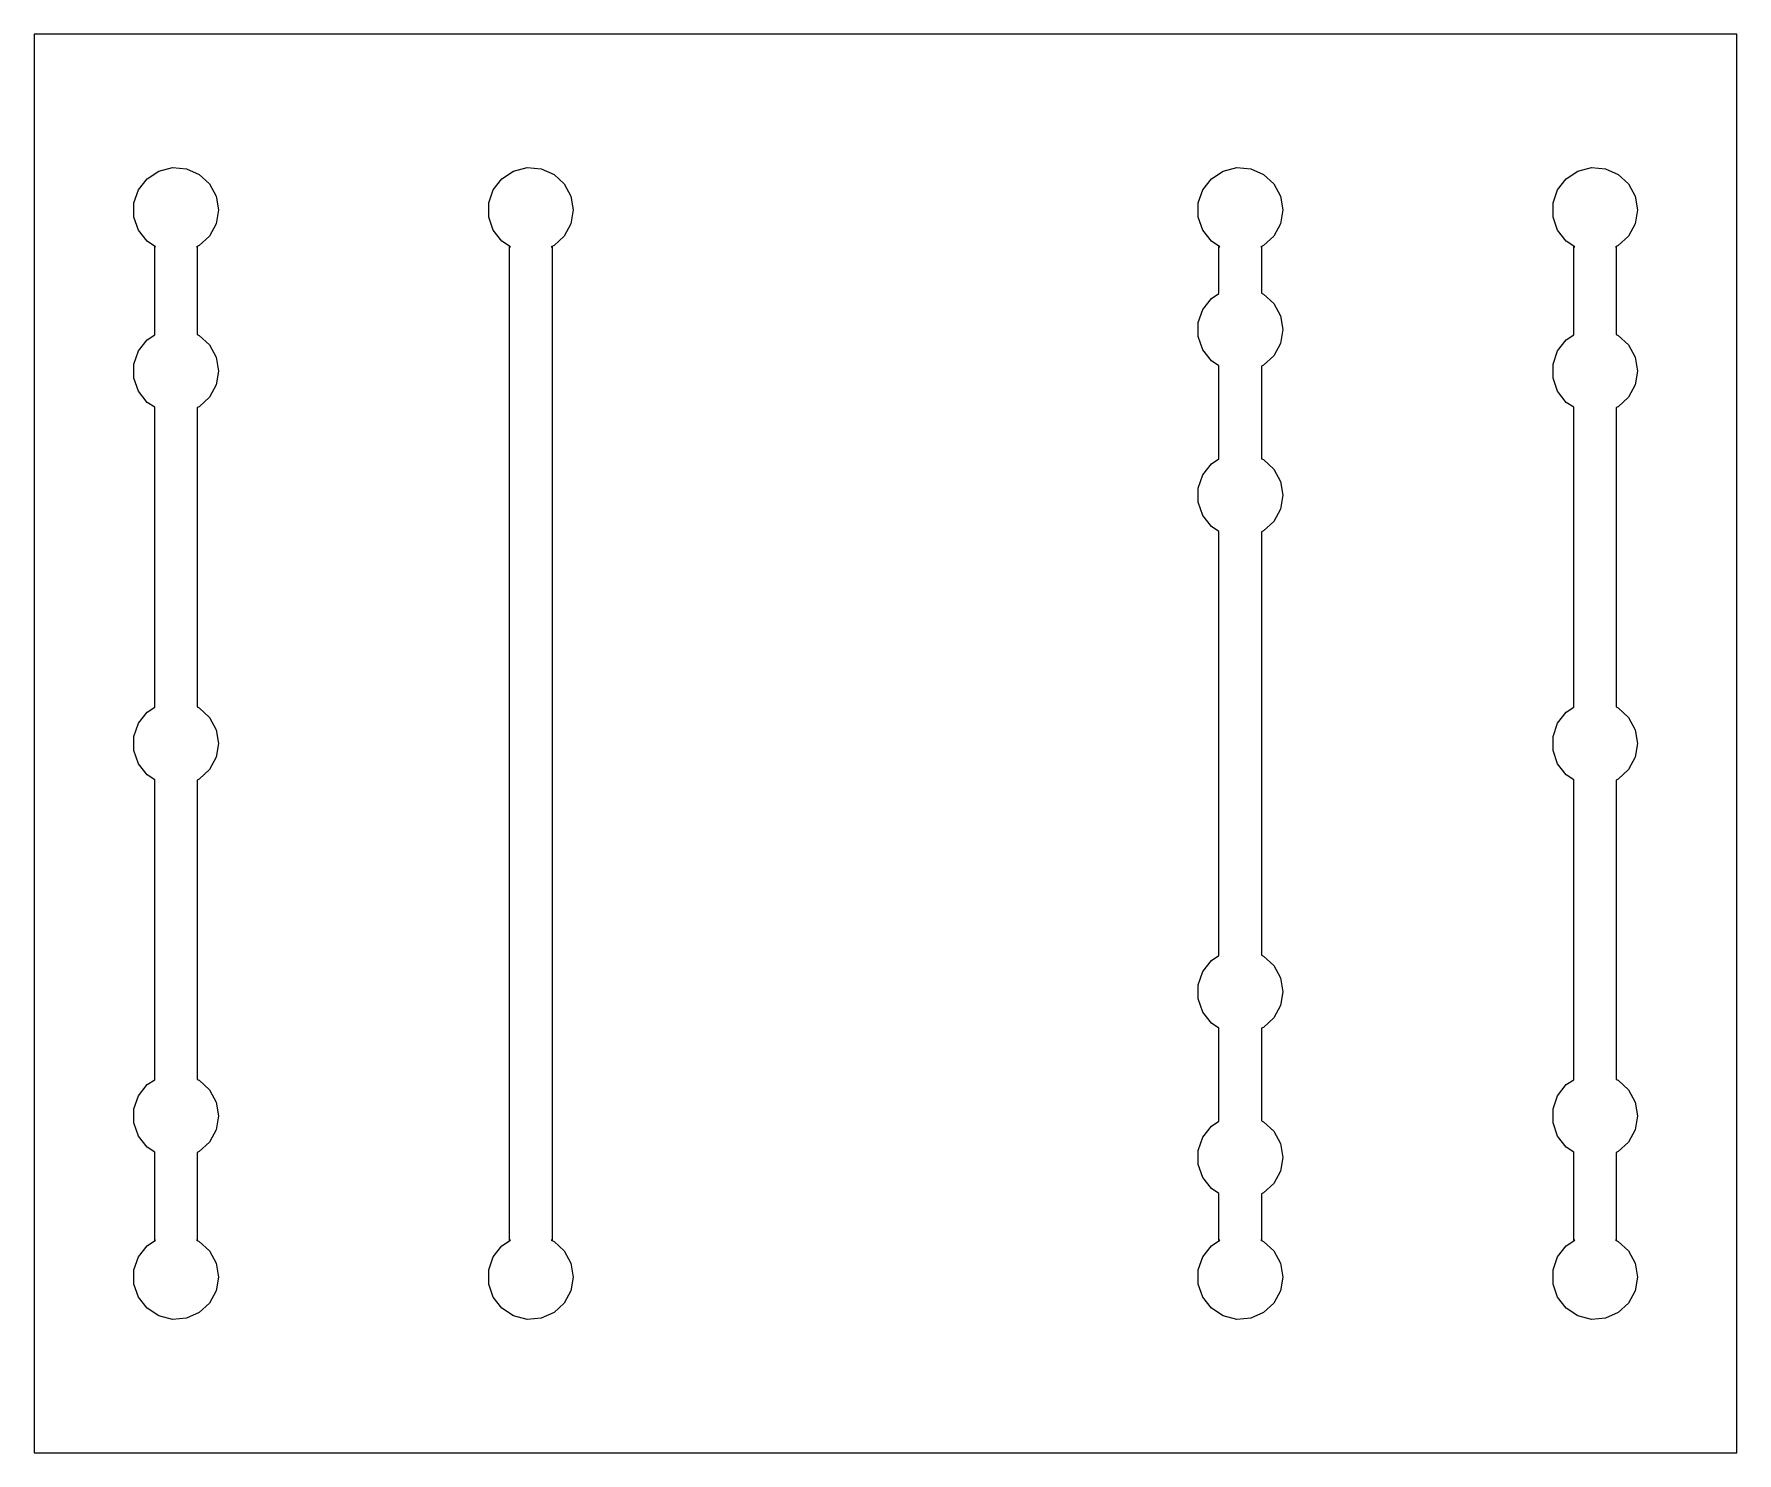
# Model space of a CAD drawing. Header units: metres. Extents: x 0 to 240, y 0 to 200.
import ezdxf

# ---------------------------------------------------------------- set-up
doc = ezdxf.new("R2010")
doc.units = ezdxf.units.M

msp = doc.modelspace()

# ---------------------------------------------------------------- linework, layer by layer
for p, q in [((240, 200), (0, 200)), ((0, 200), (0, 0)), ((240, 0), (240, 200)), ((15.9363, 179.614), (17.5898, 180.695)), ((17.5898, 180.695), (19.5045, 181.18)), ((19.5045, 181.18), (21.4729, 181.016)), ((21.4729, 181.016), (23.2817, 180.223)), ((23.2817, 180.223), (24.7348, 178.885)), ((65.9363, 179.614), (67.5898, 180.695)), ((67.5898, 180.695), (69.5045, 181.18)), ((69.5045, 181.18), (71.4729, 181.016)), ((71.4729, 181.016), (73.2817, 180.223)), ((73.2817, 180.223), (74.7348, 178.885)), ((165.936, 179.614), (167.59, 180.695)), ((167.59, 180.695), (169.505, 181.18)), ((169.505, 181.18), (171.473, 181.016)), ((171.473, 181.016), (173.282, 180.223)), ((173.282, 180.223), (174.735, 178.885)), ((215.936, 179.614), (217.59, 180.695)), ((217.59, 180.695), (219.505, 181.18)), ((219.505, 181.18), (221.473, 181.016)), ((221.473, 181.016), (223.282, 180.223)), ((223.282, 180.223), (224.735, 178.885)), ((14.0818, 176.188), (14.7232, 178.056)), ((14.7232, 178.056), (15.9363, 179.614)), ((24.7348, 178.885), (25.6749, 177.148)), ((64.0818, 176.188), (64.7232, 178.056)), ((64.7232, 178.056), (65.9363, 179.614)), ((74.7348, 178.885), (75.6749, 177.148)), ((164.082, 176.188), (164.723, 178.056)), ((164.723, 178.056), (165.936, 179.614)), ((174.735, 178.885), (175.675, 177.148)), ((214.082, 176.188), (214.723, 178.056)), ((214.723, 178.056), (215.936, 179.614)), ((224.735, 178.885), (225.675, 177.148)), ((14.0818, 174.212), (14.0818, 176.188)), ((25.6749, 177.148), (26, 175.2)), ((26, 175.2), (25.6749, 173.252)), ((64.0818, 174.212), (64.0818, 176.188)), ((75.6749, 177.148), (76, 175.2)), ((76, 175.2), (75.6749, 173.252)), ((164.082, 174.212), (164.082, 176.188)), ((175.675, 177.148), (176, 175.2)), ((176, 175.2), (175.675, 173.252)), ((214.082, 174.212), (214.082, 176.188)), ((225.675, 177.148), (226, 175.2)), ((226, 175.2), (225.675, 173.252)), ((14.7232, 172.344), (14.0818, 174.212)), ((25.6749, 173.252), (24.7348, 171.515)), ((64.7232, 172.344), (64.0818, 174.212)), ((75.6749, 173.252), (74.7348, 171.515)), ((164.723, 172.344), (164.082, 174.212)), ((175.675, 173.252), (174.735, 171.515)), ((214.723, 172.344), (214.082, 174.212)), ((225.675, 173.252), (224.735, 171.515)), ((15.9363, 170.786), (14.7232, 172.344)), ((17.1388, 170), (15.9363, 170.786)), ((24.7348, 171.515), (23.2817, 170.177)), ((65.9363, 170.786), (64.7232, 172.344)), ((67.1388, 170), (65.9363, 170.786)), ((74.7348, 171.515), (73.2817, 170.177)), ((165.936, 170.786), (164.723, 172.344)), ((167.139, 170), (165.936, 170.786)), ((174.735, 171.515), (173.282, 170.177)), ((215.936, 170.786), (214.723, 172.344)), ((217.139, 170), (215.936, 170.786)), ((224.735, 171.515), (223.282, 170.177)), ((17, 157.609), (17, 170)), ((17, 170), (17.1388, 170)), ((23.2817, 170.177), (22.8782, 170)), ((22.8782, 170), (23, 170)), ((23, 170), (23, 157.647)), ((67, 30), (67, 170)), ((67, 170), (67.1388, 170)), ((73.2817, 170.177), (72.8782, 170)), ((72.8782, 170), (73, 170)), ((73, 170), (73, 30)), ((167, 163.443), (167, 170)), ((167, 170), (167.139, 170)), ((173.282, 170.177), (172.878, 170)), ((172.878, 170), (173, 170)), ((173, 170), (173, 163.48)), ((217, 157.609), (217, 170)), ((217, 170), (217.139, 170)), ((223.282, 170.177), (222.878, 170)), ((222.878, 170), (223, 170)), ((223, 170), (223, 157.647)), ((165.936, 162.748), (167, 163.443)), ((173, 163.48), (173.282, 163.356)), ((173.282, 163.356), (174.735, 162.019)), ((164.082, 159.321), (164.723, 161.189)), ((164.723, 161.189), (165.936, 162.748)), ((174.735, 162.019), (175.675, 160.282)), ((164.082, 157.346), (164.082, 159.321)), ((175.675, 160.282), (176, 158.333)), ((14.7232, 155.356), (15.9363, 156.914)), ((15.9363, 156.914), (17, 157.609)), ((23, 157.647), (23.2817, 157.523)), ((23.2817, 157.523), (24.7348, 156.185)), ((24.7348, 156.185), (25.6749, 154.448)), ((164.723, 155.478), (164.082, 157.346)), ((175.675, 156.385), (174.735, 154.648)), ((176, 158.333), (175.675, 156.385)), ((214.723, 155.356), (215.936, 156.914)), ((215.936, 156.914), (217, 157.609)), ((223, 157.647), (223.282, 157.523)), ((223.282, 157.523), (224.735, 156.185)), ((224.735, 156.185), (225.675, 154.448)), ((14.0818, 153.488), (14.7232, 155.356)), ((25.6749, 154.448), (26, 152.5)), ((165.936, 153.919), (164.723, 155.478)), ((167, 153.224), (165.936, 153.919)), ((174.735, 154.648), (173.282, 153.31)), ((214.082, 153.488), (214.723, 155.356)), ((225.675, 154.448), (226, 152.5)), ((14.0818, 151.512), (14.0818, 153.488)), ((14.7232, 149.644), (14.0818, 151.512)), ((26, 152.5), (25.6749, 150.552)), ((167, 140.109), (167, 153.224)), ((173.282, 153.31), (173, 153.187)), ((173, 153.187), (173, 140.147)), ((214.082, 151.512), (214.082, 153.488)), ((214.723, 149.644), (214.082, 151.512)), ((226, 152.5), (225.675, 150.552)), ((15.9363, 148.086), (14.7232, 149.644)), ((24.7348, 148.815), (23.2817, 147.477)), ((25.6749, 150.552), (24.7348, 148.815)), ((215.936, 148.086), (214.723, 149.644)), ((224.735, 148.815), (223.282, 147.477)), ((225.675, 150.552), (224.735, 148.815)), ((17, 147.391), (15.9363, 148.086)), ((17, 105.109), (17, 147.391)), ((23.2817, 147.477), (23, 147.353)), ((23, 147.353), (23, 105.147)), ((217, 147.391), (215.936, 148.086)), ((217, 105.109), (217, 147.391)), ((223.282, 147.477), (223, 147.353)), ((223, 147.353), (223, 105.147)), ((164.723, 137.856), (165.936, 139.414)), ((165.936, 139.414), (167, 140.109)), ((173, 140.147), (173.282, 140.023)), ((173.282, 140.023), (174.735, 138.685)), ((164.082, 135.988), (164.723, 137.856)), ((174.735, 138.685), (175.675, 136.948)), ((175.675, 136.948), (176, 135)), ((164.082, 134.012), (164.082, 135.988)), ((176, 135), (175.675, 133.052)), ((164.723, 132.144), (164.082, 134.012)), ((165.936, 130.586), (164.723, 132.144)), ((175.675, 133.052), (174.735, 131.315)), ((167, 129.891), (165.936, 130.586)), ((167, 70.1093), (167, 129.891)), ((173.282, 129.977), (173, 129.853)), ((173, 129.853), (173, 70.1465)), ((174.735, 131.315), (173.282, 129.977)), ((14.7232, 102.856), (15.9363, 104.414)), ((15.9363, 104.414), (17, 105.109)), ((23, 105.147), (23.2817, 105.023)), ((23.2817, 105.023), (24.7348, 103.685)), ((24.7348, 103.685), (25.6749, 101.948)), ((214.723, 102.856), (215.936, 104.414)), ((215.936, 104.414), (217, 105.109)), ((223, 105.147), (223.282, 105.023)), ((223.282, 105.023), (224.735, 103.685)), ((224.735, 103.685), (225.675, 101.948)), ((14.0818, 100.988), (14.7232, 102.856)), ((14.0818, 99.0124), (14.0818, 100.988)), ((25.6749, 101.948), (26, 100)), ((214.082, 100.988), (214.723, 102.856)), ((214.082, 99.0124), (214.082, 100.988)), ((225.675, 101.948), (226, 100)), ((14.7232, 97.1443), (14.0818, 99.0124)), ((26, 100), (25.6749, 98.0518)), ((214.723, 97.1443), (214.082, 99.0124)), ((226, 100), (225.675, 98.0518)), ((15.9363, 95.5856), (14.7232, 97.1443)), ((24.7348, 96.3147), (23.2817, 94.977)), ((25.6749, 98.0518), (24.7348, 96.3147)), ((215.936, 95.5856), (214.723, 97.1443)), ((224.735, 96.3147), (223.282, 94.977)), ((225.675, 98.0518), (224.735, 96.3147)), ((17, 94.8907), (15.9363, 95.5856)), ((17, 52.6093), (17, 94.8907)), ((23.2817, 94.977), (23, 94.8534)), ((23, 94.8534), (23, 52.6465)), ((217, 94.8907), (215.936, 95.5856)), ((217, 52.6093), (217, 94.8907)), ((223.282, 94.977), (223, 94.8534)), ((223, 94.8534), (223, 52.6465)), ((165.936, 69.4143), (167, 70.1093)), ((173, 70.1465), (173.282, 70.023)), ((173.282, 70.023), (174.735, 68.6853)), ((164.082, 65.9876), (164.723, 67.8557)), ((164.723, 67.8557), (165.936, 69.4143)), ((174.735, 68.6853), (175.675, 66.9482)), ((164.082, 64.0124), (164.082, 65.9876)), ((175.675, 66.9482), (176, 65)), ((176, 65), (175.675, 63.0518)), ((164.723, 62.1443), (164.082, 64.0124)), ((175.675, 63.0518), (174.735, 61.3147)), ((165.936, 60.5856), (164.723, 62.1443)), ((167, 59.8907), (165.936, 60.5856)), ((174.735, 61.3147), (173.282, 59.977)), ((167, 46.776), (167, 59.8907)), ((173.282, 59.977), (173, 59.8534)), ((173, 59.8534), (173, 46.8132)), ((14.7232, 50.3557), (15.9363, 51.9143)), ((15.9363, 51.9143), (17, 52.6093)), ((23, 52.6465), (23.2817, 52.523)), ((23.2817, 52.523), (24.7348, 51.1853)), ((24.7348, 51.1853), (25.6749, 49.4482)), ((214.723, 50.3557), (215.936, 51.9143)), ((215.936, 51.9143), (217, 52.6093)), ((223, 52.6465), (223.282, 52.523)), ((223.282, 52.523), (224.735, 51.1853)), ((224.735, 51.1853), (225.675, 49.4482)), ((14.0818, 48.4876), (14.7232, 50.3557)), ((14.0818, 46.5124), (14.0818, 48.4876)), ((25.6749, 49.4482), (26, 47.5)), ((214.082, 48.4876), (214.723, 50.3557)), ((214.082, 46.5124), (214.082, 48.4876)), ((225.675, 49.4482), (226, 47.5)), ((14.7232, 44.6443), (14.0818, 46.5124)), ((26, 47.5), (25.6749, 45.5518)), ((164.723, 44.5223), (165.936, 46.081)), ((165.936, 46.081), (167, 46.776)), ((173, 46.8132), (173.282, 46.6897)), ((173.282, 46.6897), (174.735, 45.3519)), ((214.723, 44.6443), (214.082, 46.5124)), ((226, 47.5), (225.675, 45.5518)), ((15.9363, 43.0856), (14.7232, 44.6443)), ((24.7348, 43.8147), (23.2817, 42.477)), ((25.6749, 45.5518), (24.7348, 43.8147)), ((164.082, 42.6542), (164.723, 44.5223)), ((174.735, 45.3519), (175.675, 43.6149)), ((175.675, 43.6149), (176, 41.6667)), ((215.936, 43.0856), (214.723, 44.6443)), ((224.735, 43.8147), (223.282, 42.477)), ((225.675, 45.5518), (224.735, 43.8147)), ((17, 42.3907), (15.9363, 43.0856)), ((17, 30), (17, 42.3907)), ((23.2817, 42.477), (23, 42.3534)), ((23, 42.3534), (23, 30)), ((164.082, 40.6791), (164.082, 42.6542)), ((176, 41.6667), (175.675, 39.7185)), ((217, 42.3907), (215.936, 43.0856)), ((217, 30), (217, 42.3907)), ((223.282, 42.477), (223, 42.3534)), ((223, 42.3534), (223, 30)), ((164.723, 38.811), (164.082, 40.6791)), ((165.936, 37.2523), (164.723, 38.811)), ((175.675, 39.7185), (174.735, 37.9814)), ((167, 36.5574), (165.936, 37.2523)), ((167, 30), (167, 36.5574)), ((173.282, 36.6437), (173, 36.5201)), ((173, 36.5201), (173, 30)), ((174.735, 37.9814), (173.282, 36.6437)), ((14.7232, 27.6557), (15.9363, 29.2144)), ((15.9363, 29.2144), (17.1388, 30)), ((17.1388, 30), (17, 30)), ((23, 30), (22.8782, 30)), ((22.8782, 30), (23.2817, 29.823)), ((23.2817, 29.823), (24.7348, 28.4853)), ((64.7232, 27.6557), (65.9363, 29.2144)), ((65.9363, 29.2144), (67.1388, 30)), ((67.1388, 30), (67, 30)), ((73, 30), (72.8782, 30)), ((72.8782, 30), (73.2817, 29.823)), ((73.2817, 29.823), (74.7348, 28.4853)), ((164.723, 27.6557), (165.936, 29.2144)), ((165.936, 29.2144), (167.139, 30)), ((167.139, 30), (167, 30)), ((173, 30), (172.878, 30)), ((172.878, 30), (173.282, 29.823)), ((173.282, 29.823), (174.735, 28.4853)), ((214.723, 27.6557), (215.936, 29.2144)), ((215.936, 29.2144), (217.139, 30)), ((217.139, 30), (217, 30)), ((223, 30), (222.878, 30)), ((222.878, 30), (223.282, 29.823)), ((223.282, 29.823), (224.735, 28.4853)), ((14.0818, 25.7876), (14.7232, 27.6557)), ((24.7348, 28.4853), (25.6749, 26.7482)), ((25.6749, 26.7482), (26, 24.8)), ((64.0818, 25.7876), (64.7232, 27.6557)), ((74.7348, 28.4853), (75.6749, 26.7482)), ((75.6749, 26.7482), (76, 24.8)), ((164.082, 25.7876), (164.723, 27.6557)), ((174.735, 28.4853), (175.675, 26.7482)), ((175.675, 26.7482), (176, 24.8)), ((214.082, 25.7876), (214.723, 27.6557)), ((224.735, 28.4853), (225.675, 26.7482)), ((225.675, 26.7482), (226, 24.8)), ((14.0818, 23.8124), (14.0818, 25.7876)), ((26, 24.8), (25.6749, 22.8518)), ((64.0818, 23.8124), (64.0818, 25.7876)), ((76, 24.8), (75.6749, 22.8518)), ((164.082, 23.8124), (164.082, 25.7876)), ((176, 24.8), (175.675, 22.8518)), ((214.082, 23.8124), (214.082, 25.7876)), ((226, 24.8), (225.675, 22.8518)), ((14.7232, 21.9443), (14.0818, 23.8124)), ((15.9363, 20.3857), (14.7232, 21.9443)), ((25.6749, 22.8518), (24.7348, 21.1147)), ((64.7232, 21.9443), (64.0818, 23.8124)), ((65.9363, 20.3857), (64.7232, 21.9443)), ((75.6749, 22.8518), (74.7348, 21.1147)), ((164.723, 21.9443), (164.082, 23.8124)), ((165.936, 20.3857), (164.723, 21.9443)), ((175.675, 22.8518), (174.735, 21.1147)), ((214.723, 21.9443), (214.082, 23.8124)), ((215.936, 20.3857), (214.723, 21.9443)), ((225.675, 22.8518), (224.735, 21.1147)), ((17.5898, 19.3054), (15.9363, 20.3857)), ((19.5045, 18.8205), (17.5898, 19.3054)), ((23.2817, 19.777), (21.4729, 18.9836)), ((24.7348, 21.1147), (23.2817, 19.777)), ((67.5898, 19.3054), (65.9363, 20.3857)), ((69.5045, 18.8205), (67.5898, 19.3054)), ((73.2817, 19.777), (71.4729, 18.9836)), ((74.7348, 21.1147), (73.2817, 19.777)), ((167.59, 19.3054), (165.936, 20.3857)), ((169.505, 18.8205), (167.59, 19.3054)), ((173.282, 19.777), (171.473, 18.9836)), ((174.735, 21.1147), (173.282, 19.777)), ((217.59, 19.3054), (215.936, 20.3857)), ((219.505, 18.8205), (217.59, 19.3054)), ((223.282, 19.777), (221.473, 18.9836)), ((224.735, 21.1147), (223.282, 19.777)), ((21.4729, 18.9836), (19.5045, 18.8205)), ((71.4729, 18.9836), (69.5045, 18.8205)), ((171.473, 18.9836), (169.505, 18.8205)), ((221.473, 18.9836), (219.505, 18.8205)), ((0, 0), (240, 0))]:
    msp.add_line(p, q)

doc.saveas('drawing.dxf')
